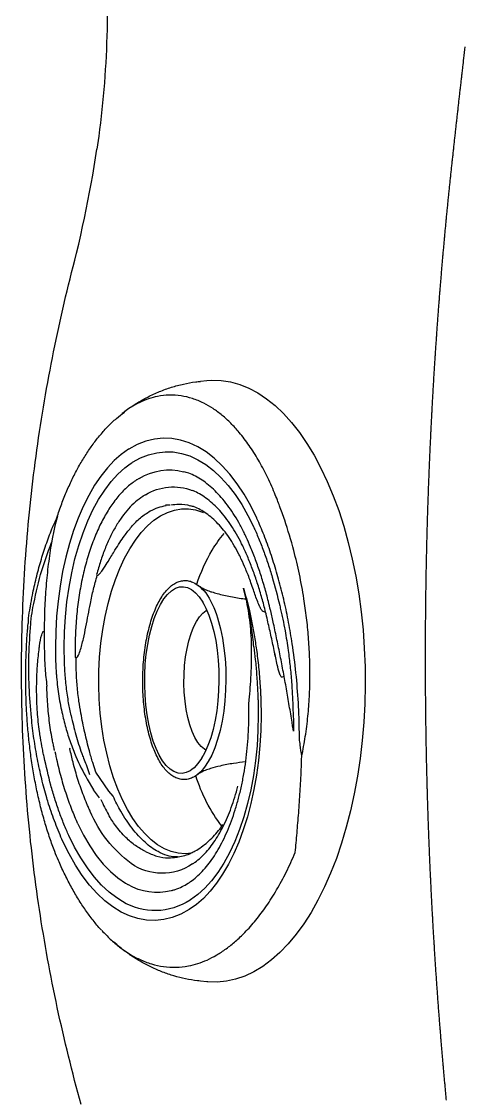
# Model space of a CAD drawing. Extents: x 527 to 614, y 487 to 635.
# Drawn here: x 582.44 to 586.16, y 539.93 to 548.72 of the extents above; entities that cross this region are included whole.
import ezdxf

# ---------------------------------------------------------------- set-up
doc = ezdxf.new("R2010")
doc.units = 0
doc.header["$MEASUREMENT"] = 0
doc.layers.add('1', color=4, linetype='Continuous')

# ---------------------------------------------------------------- blocks, each defined once
blk = doc.blocks.new('NA')
at = {"layer": '1', "color": 3}
for p, q in [((-0.5986, -0.5815), (-0.5701, -0.5857)), ((-0.1542, -0.6568), (-0.1614, -0.674)), ((0.3809, -0.7667), (0.3854, -0.7678)), ((-0.345, -0.8468), (-0.3481, -0.8467)), ((-0.3392, -0.8703), (-0.3473, -0.87)), ((-0.3392, -0.8703), (-0.3391, -0.8703)), ((0.3379, -0.8002), (0.3427, -0.8014)), ((0.3677, -0.8075), (0.3796, -0.8328)), ((-0.3813, -0.9456), (-0.3444, -0.9415)), ((0.9818, -0.9654), (0.9832, -0.966)), ((0.4875, -0.9684), (0.5671, -0.9879)), ((0.8035, -1.0061), (0.8051, -1.0068)), ((0.8926, -0.9857), (0.8941, -0.9864)), ((-2.6479, -1.2864), (-2.6426, -1.3393)), ((2.2554, -1.3393), (2.2607, -1.2864)), ((-0.9426, -1.3469), (-0.9591, -1.367)), ((-1.9781, -1.42), (-1.9809, -1.4244)), ((-1.9023, -1.5691), (-1.9048, -1.578)), ((-1.9046, -1.5774), (-1.9048, -1.578)), ((-1.6303, -1.5347), (-1.6299, -1.5313)), ((1.243, -1.589), (1.2427, -1.624)), ((1.3162, -1.8089), (1.3153, -1.8103)), ((1.329, -1.7872), (1.3161, -1.8083)), ((1.3162, -1.809), (1.317, -1.8077)), ((1.4628, -1.8385), (1.4507, -1.8585)), ((1.4509, -1.8591), (1.4501, -1.8604)), ((1.4509, -1.8592), (1.4516, -1.858)), ((1.5812, -1.9132), (1.5909, -1.8984)), ((1.5909, -1.8984), (1.5937, -1.894)), ((1.7009, -1.9237), (1.6999, -1.9253)), ((2.0045, -1.9623), (1.9936, -1.9778)), ((-1.1336, -2.0521), (-1.0912, -2.0874)), ((-1.0912, -2.0874), (-0.9371, -2.192)), ((-1.1449, -2.1629), (-1.0812, -2.2104)), ((-0.9371, -2.192), (-0.8578, -2.2178)), ((0.6768, -2.1862), (0.6682, -2.1814)), ((-0.9941, -2.2634), (-1.0812, -2.2104)), ((-0.8747, -2.2726), (-0.9543, -2.244)), ((-0.043, -2.3531), (-0.0064, -2.353)), ((0.0037, -2.3601), (-0.0068, -2.353)), ((-0.7429, -2.4048), (-0.739, -2.4064)), ((-0.048, -2.4481), (-0.0481, -2.4481)), ((-0.048, -2.4481), (-0.0399, -2.4484)), ((1.1552, -2.5052), (1.0741, -2.5276)), ((1.0743, -2.5255), (1.1318, -2.511)), ((0.2588, -2.7463), (0.2786, -2.7447)), ((0.293, -2.7433), (0.2786, -2.7447))]:
    blk.add_line(p, q, dxfattribs=at)
at = {"layer": '1', "color": 3, "flags": 128}
for points in [[(2.2607, -1.2864), (2.2635, -1.2456), (2.2614, -1.1699), (2.2501, -1.0945), (2.2295, -1.0195), (2.1996, -0.9453), (2.1608, -0.8722), (2.1129, -0.8004), (2.0564, -0.7302), (1.9912, -0.6618), (1.9178, -0.5957), (1.8364, -0.5319), (1.7473, -0.4707), (1.6509, -0.4124), (1.5474, -0.3571), (1.4373, -0.3052), (1.3211, -0.2567), (1.1991, -0.212), (1.0718, -0.171), (0.9397, -0.1341), (0.8033, -0.1012), (0.6631, -0.0727), (0.5197, -0.0485), (0.3736, -0.0288), (0.2253, -0.0136), (0.0754, -0.003), (-0.0754, 0.003), (-0.2268, 0.0043), (-0.378, 0.0009), (-0.5285, -0.0071), (-0.6777, -0.0197), (-0.8251, -0.0369), (-0.9701, -0.0586), (-1.1122, -0.0847), (-1.2508, -0.1151), (-1.3853, -0.1497), (-1.5154, -0.1885), (-1.6404, -0.2311), (-1.76, -0.2775), (-1.8736, -0.3275), (-1.9808, -0.3809), (-2.0812, -0.4376)], [(-2.0812, -0.4376), (-2.1745, -0.4972), (-2.2603, -0.5595), (-2.3382, -0.6244), (-2.408, -0.6915), (-2.4694, -0.7607), (-2.5222, -0.8316), (-2.5661, -0.9041), (-2.6011, -0.9777), (-2.6269, -1.0523), (-2.6434, -1.1275), (-2.6507, -1.2031), (-2.6487, -1.2787), (-2.6479, -1.2864)], [(-0.3481, -0.8467), (-0.4722, -0.8446), (-0.5962, -0.8471), (-0.7195, -0.8542), (-0.8415, -0.8659), (-0.9613, -0.8821), (-1.0784, -0.9027), (-1.1921, -0.9276), (-1.3018, -0.9567), (-1.4068, -0.9898), (-1.5066, -1.0267), (-1.6006, -1.0672), (-1.6884, -1.1111), (-1.7693, -1.1582), (-1.843, -1.2081), (-1.9091, -1.2607), (-1.9672, -1.3155), (-2.0169, -1.3724), (-2.058, -1.431)], [(-0.3473, -0.87), (-0.472, -0.8677), (-0.5967, -0.8704), (-0.7206, -0.8779), (-0.8429, -0.8903), (-0.9628, -0.9075), (-1.0797, -0.9293), (-1.1928, -0.9556), (-1.3015, -0.9863), (-1.4049, -1.0212), (-1.5025, -1.0601), (-1.5938, -1.1026), (-1.678, -1.1487), (-1.7548, -1.1978), (-1.8236, -1.2499), (-1.884, -1.3045), (-1.9356, -1.3613), (-1.9781, -1.42)], [(1.5937, -1.894), (1.6293, -1.8288), (1.6556, -1.7626), (1.6726, -1.6957), (1.6801, -1.6283), (1.6781, -1.5608), (1.6666, -1.4935), (1.6457, -1.4268), (1.6154, -1.3611), (1.576, -1.2965), (1.5276, -1.2335), (1.4704, -1.1723), (1.4048, -1.1133), (1.3311, -1.0568), (1.2495, -1.003), (1.1607, -0.9522), (1.0648, -0.9047)], [(1.137, -0.8797), (1.2384, -0.9298), (1.3324, -0.9834), (1.4187, -1.0401), (1.4968, -1.0997), (1.5664, -1.1619), (1.627, -1.2264), (1.6785, -1.2929), (1.7205, -1.361), (1.7528, -1.4304), (1.7753, -1.5008), (1.7878, -1.5718), (1.7903, -1.643), (1.7828, -1.7142), (1.7654, -1.7849), (1.738, -1.8549), (1.7009, -1.9237)], [(0.2351, -1.1761), (0.158, -1.1601), (0.077, -1.1476), (-0.0072, -1.1386), (-0.0934, -1.1334), (-0.1806, -1.1318), (-0.2679, -1.1341), (-0.3543, -1.14), (-0.4386, -1.1497), (-0.52, -1.1628), (-0.5974, -1.1794), (-0.67, -1.1992), (-0.7369, -1.222), (-0.7973, -1.2474), (-0.8505, -1.2753), (-0.8959, -1.3052), (-0.933, -1.3369), (-0.9426, -1.3469)], [(0.2121, -1.2302), (0.138, -1.2149), (0.06, -1.2029), (-0.021, -1.1945), (-0.1039, -1.1896), (-0.1878, -1.1884), (-0.2717, -1.1909), (-0.3545, -1.1971), (-0.4352, -1.2068), (-0.5129, -1.22), (-0.5866, -1.2364), (-0.6554, -1.256), (-0.7185, -1.2784), (-0.7751, -1.3034), (-0.8246, -1.3307), (-0.8662, -1.3599), (-0.8996, -1.3908), (-0.9154, -1.4097)], [(0.5456, -1.399), (0.5288, -1.3796), (0.4947, -1.3493), (0.4523, -1.3207), (0.4022, -1.2942), (0.345, -1.2701), (0.2814, -1.2487), (0.2121, -1.2302)], [(-0.7571, -1.2948), (-0.7495, -1.3069), (-0.7255, -1.3344), (-0.6929, -1.3603), (-0.6524, -1.3844), (-0.6045, -1.4063), (-0.55, -1.4255), (-0.4897, -1.4419), (-0.4247, -1.4551), (-0.3559, -1.4649), (-0.2844, -1.4712), (-0.2114, -1.4738), (-0.1379, -1.4729), (-0.0652, -1.4682), (0.0055, -1.46), (0.0733, -1.4483), (0.137, -1.4334), (0.1956, -1.4155), (0.2482, -1.3948), (0.2939, -1.3717), (0.3321, -1.3465), (0.3621, -1.3197), (0.3834, -1.2916), (0.3861, -1.2869)], [(0.8877, -1.9156), (0.9577, -1.8701), (1.02, -1.8218), (1.0743, -1.7711), (1.1201, -1.7184), (1.1572, -1.6641), (1.1853, -1.6083), (1.2042, -1.5517), (1.2138, -1.4944), (1.214, -1.4369), (1.2049, -1.3797), (1.1865, -1.323), (1.1844, -1.318)], [(-0.9154, -1.4097), (-0.9243, -1.4228), (-0.94, -1.4557), (-0.9465, -1.489), (-0.9438, -1.5224), (-0.9318, -1.5554), (-0.9108, -1.5876), (-0.881, -1.6186), (-0.8427, -1.6481), (-0.7964, -1.6757), (-0.7427, -1.701), (-0.6821, -1.7238), (-0.6156, -1.7438), (-0.5438, -1.7608), (-0.4676, -1.7744), (-0.388, -1.7846), (-0.306, -1.7913), (-0.2224, -1.7943), (-0.1384, -1.7936), (-0.0549, -1.7893), (0.027, -1.7814), (0.1063, -1.7699), (0.1821, -1.7551), (0.2535, -1.737), (0.3195, -1.716), (0.3795, -1.6923), (0.4326, -1.6661), (0.4782, -1.6378), (0.5158, -1.6077), (0.5448, -1.5762), (0.5651, -1.5437), (0.5762, -1.5105), (0.5781, -1.4771), (0.5708, -1.4439), (0.5542, -1.4113), (0.5456, -1.399)], [(-2.059, -1.4326), (-2.0956, -1.5004), (-2.1225, -1.5693), (-2.1397, -1.6389), (-2.1471, -1.709), (-2.1446, -1.7792), (-2.1322, -1.8492), (-2.1101, -1.9185), (-2.0783, -1.9868), (-2.0369, -2.0539), (-1.9863, -2.1194), (-1.9265, -2.1829), (-1.858, -2.2442), (-1.7811, -2.3029), (-1.6961, -2.3588), (-1.6034, -2.4115), (-1.5036, -2.4609)], [(-1.5984, -1.4118), (-1.6023, -1.4627), (-1.5979, -1.5201), (-1.5841, -1.5772), (-1.561, -1.6334), (-1.5289, -1.6886), (-1.4879, -1.7423), (-1.4382, -1.7941), (-1.3803, -1.8437), (-1.3145, -1.8908), (-1.2412, -1.9351), (-1.161, -1.9762), (-1.0743, -2.0139), (-0.9817, -2.048), (-0.8839, -2.0782), (-0.7815, -2.1043), (-0.6752, -2.1261), (-0.5657, -2.1435), (-0.4537, -2.1564), (-0.34, -2.1647), (-0.2253, -2.1684), (-0.1104, -2.1673), (0.0039, -2.1616), (0.1169, -2.1512), (0.2279, -2.1363), (0.3361, -2.1169), (0.4407, -2.0931), (0.5411, -2.0652), (0.6366, -2.0332), (0.7266, -1.9975), (0.8105, -1.9582), (0.8877, -1.9156)], [(-1.3579, -2.3402), (-1.4515, -2.2931), (-1.5377, -2.2427), (-1.6161, -2.1891), (-1.6863, -2.1328), (-1.7478, -2.074), (-1.8003, -2.013), (-1.8436, -1.9503), (-1.8548, -1.931)], [(1.6999, -1.9253), (1.658, -1.985), (1.6074, -2.0429), (1.5483, -2.0987), (1.481, -2.1523), (1.4059, -2.2031), (1.3235, -2.251), (1.2341, -2.2957), (1.1384, -2.337), (1.0367, -2.3746), (0.9298, -2.4083), (0.8181, -2.4379), (0.7023, -2.4633), (0.5831, -2.4843), (0.4611, -2.5008), (0.3369, -2.5127), (0.2113, -2.5199), (0.085, -2.5225), (-0.0413, -2.5203)], [(-0.0399, -2.4484), (0.0848, -2.4507), (0.2095, -2.448), (0.3333, -2.4405), (0.4556, -2.4281), (0.5756, -2.4109), (0.6925, -2.3891), (0.8056, -2.3628), (0.9142, -2.3321), (1.0177, -2.2972), (1.1153, -2.2583), (1.2065, -2.2158), (1.2908, -2.1697), (1.3676, -2.1205), (1.4364, -2.0685), (1.4967, -2.0139), (1.5484, -1.9571), (1.5812, -1.9132)], [(-1.992, -1.9765), (-1.9632, -2.0219), (-1.9148, -2.0849), (-1.8577, -2.1461), (-1.7921, -2.205), (-1.7183, -2.2616), (-1.6368, -2.3154), (-1.5479, -2.3662), (-1.4521, -2.4137)], [(-1.5036, -2.4609), (-1.5027, -2.4613), (-1.5025, -2.4614)]]:
    blk.add_lwpolyline(points, dxfattribs=at)
at = {"layer": '1', "color": 3}
for centre, radius, start, end in [((-0.3879, -0.8875), 0.058, 268.48266, 276.4766), ((-0.5853, -0.1314), 1.302, 232.50518, 253.05211), ((0.031, -2.1106), 0.9566, 63.13994, 77.68192), ((0.394, -0.4223), 0.9521, 300.50602, 310.42454), ((0.3241, -1.5577), 0.3311, 30.31738, 65.16983), ((0.1138, 0.0625), 1.5121, 288.69886, 300.32991), ((-1.3246, -1.6518), 0.4374, 145.73028, 215.35772), ((0.9581, -1.5602), 0.4348, 328.53136, 20.72632), ((-1.5501, -1.7092), 0.5165, 146.53917, 211.16205), ((1.0593, -1.5926), 0.4726, 328.63303, 14.21005), ((-1.4492, -1.6936), 0.47, 165.82654, 210.33432), ((-1.6861, -1.5207), 0.0575, 345.86744, 354.46927), ((-1.6854, -1.5166), 0.0574, 345.24719, 353.83633), ((1.2628, -1.6149), 0.022, 190.5877, 204.19932), ((-0.8554, -1.2902), 1.0297, 216.65842, 247.06001), ((-0.7465, -2.4169), 0.0126, 73.65774, 87.59189), ((1.0884, -2.5275), 0.0142, 171.82219, 180.15528), ((0.2248, -2.6345), 0.0238, 119.97168, 124.42238)]:
    blk.add_arc(centre, radius, start, end, dxfattribs=at)
for points, knots in [([(-1.5909, -0.5657), (-1.5386, -0.561), (-1.4339, -0.5517), (-1.2675, -0.5379), (-1.0951, -0.5258), (-0.9404, -0.5176), (-0.8433, -0.5145), (-0.8067, -0.5133)], [0, 0, 0, 0, 0.2144914, 0.4289951, 0.6481945, 0.8673923, 1, 1, 1, 1]), ([(-0.8067, -0.5133), (-0.7531, -0.5029), (-0.6456, -0.4821), (-0.4823, -0.4622), (-0.3199, -0.4497), (-0.1582, -0.4451), (0.0048, -0.4478), (0.1666, -0.4573), (0.3255, -0.4731), (0.497, -0.4971), (0.6812, -0.531), (0.8974, -0.5823), (1.0828, -0.6378), (1.216, -0.6852), (1.2693, -0.7056), (1.2851, -0.7117)], [0, 0, 0, 0, 0.07538, 0.15131, 0.22333, 0.295352, 0.369105, 0.442863, 0.514729, 0.586968, 0.682119, 0.778071, 0.907999, 0.972873, 1, 1, 1, 1]), ([(-0.8067, -0.5133), (-0.7757, -0.5173), (-0.7289, -0.5233), (-0.6817, -0.53), (-0.6658, -0.5322)], [0, 0, 0, 0, 0.6641142, 1, 1, 1, 1]), ([(-2.4701, -1.2855), (-2.4572, -1.2593), (-2.4313, -1.2069), (-2.3796, -1.1291), (-2.3183, -1.0522), (-2.2411, -0.971), (-2.1462, -0.8867), (-2.0302, -0.7999), (-1.8994, -0.7172), (-1.7536, -0.6378), (-1.6458, -0.59), (-1.5909, -0.5657)], [0, 0, 0, 0, 0.095675, 0.191349, 0.288732, 0.386114, 0.505945, 0.625775, 0.749068, 0.87236, 1, 1, 1, 1]), ([(-0.6658, -0.5322), (-0.6484, -0.5323), (-0.55, -0.5329), (-0.3694, -0.5393), (-0.126, -0.5585), (0.0931, -0.5861), (0.2868, -0.6191), (0.4559, -0.6543), (0.6195, -0.6952), (0.777, -0.7413), (0.9269, -0.7927), (1.0457, -0.8391), (1.1129, -0.869), (1.1353, -0.879)], [0, 0, 0, 0, 0.026705, 0.151394, 0.276414, 0.401114, 0.493454, 0.585793, 0.678039, 0.770288, 0.862263, 0.954108, 1, 1, 1, 1]), ([(-0.4652, -0.5837), (-0.4705, -0.5834), (-0.5071, -0.5815), (-0.5509, -0.5798), (-0.5893, -0.5796), (-0.5978, -0.58), (-0.6001, -0.5804), (-0.6004, -0.5806), (-0.6004, -0.5809), (-0.6001, -0.581), (-0.5994, -0.5812), (-0.599, -0.5813), (-0.5986, -0.5815)], [0, 0, 0, 0, 0.108692, 0.739507, 0.886435, 0.930204, 0.953135, 0.967768, 0.969534, 0.985431, 0.985934, 1, 1, 1, 1]), ([(-0.5702, -0.5861), (-0.5562, -0.5883), (-0.4973, -0.5973), (-0.3927, -0.6146), (-0.2563, -0.638), (-0.12, -0.6628), (0.0144, -0.6886), (0.1461, -0.7153), (0.2685, -0.7412), (0.3457, -0.7588), (0.3809, -0.7667)], [0, 0, 0, 0, 0.043161, 0.181129, 0.321653, 0.463935, 0.604255, 0.743141, 0.883109, 1, 1, 1, 1]), ([(0.4244, -0.6929), (0.4176, -0.6913), (0.3959, -0.686), (0.3663, -0.6792), (0.3126, -0.6674), (0.2658, -0.658), (0.1736, -0.6411), (0.0693, -0.6247), (-0.0718, -0.6076), (-0.2027, -0.5959), (-0.3343, -0.5879), (-0.4215, -0.5851), (-0.4652, -0.5837)], [0, 0, 0, 0, 0.024457, 0.078874, 0.10608, 0.214952, 0.242638, 0.424403, 0.56814, 0.711859, 0.855916, 1, 1, 1, 1]), ([(-0.1614, -0.674), (-0.1616, -0.6745), (-0.1619, -0.6752), (-0.1618, -0.6765), (-0.1609, -0.6786), (-0.1561, -0.6832), (-0.1502, -0.6858), (-0.1459, -0.6878)], [0, 0, 0, 0, 0.084324, 0.103055, 0.209091, 0.414326, 1, 1, 1, 1]), ([(-0.1459, -0.6878), (-0.1456, -0.688), (-0.1254, -0.6991), (-0.0597, -0.7124), (0.0019, -0.7259), (0.04, -0.7342)], [0, 0, 0, 0, 0.0050144, 0.3854851, 1, 1, 1, 1]), ([(1.0648, -0.9046), (1.051, -0.8984), (1.0211, -0.885), (0.9574, -0.8582), (0.8724, -0.8249), (0.766, -0.7877), (0.6193, -0.7413), (0.5023, -0.7123), (0.4244, -0.6929)], [0, 0, 0, 0, 0.073128, 0.157359, 0.32587, 0.494386, 0.662903, 1, 1, 1, 1]), ([(0.0116, -0.7289), (0.0322, -0.7331), (0.0954, -0.746), (0.199, -0.7685), (0.2867, -0.7882), (0.3325, -0.7989), (0.338, -0.8002)], [0, 0, 0, 0, 0.184335, 0.565629, 0.94738, 1, 1, 1, 1]), ([(0.3852, -0.7682), (0.4091, -0.7737), (0.4739, -0.7885), (0.5752, -0.8163), (0.6889, -0.851), (0.7976, -0.889), (0.8956, -0.927), (0.9549, -0.9536), (0.9815, -0.9656)], [0, 0, 0, 0, 0.109345, 0.295394, 0.479913, 0.664307, 0.849472, 1, 1, 1, 1]), ([(1.2851, -0.7117), (1.3046, -0.7194), (1.3736, -0.7465), (1.4853, -0.7971), (1.6156, -0.8664), (1.7341, -0.9416), (1.8332, -1.0172), (1.9138, -1.0911), (1.9791, -1.1625), (2.0342, -1.2365), (2.0812, -1.3172), (2.1172, -1.4043), (2.1395, -1.4982), (2.1454, -1.5937), (2.1351, -1.6822), (2.1141, -1.7626), (2.0933, -1.8103), (2.0829, -1.8342)], [0, 0, 0, 0, 0.029368, 0.103769, 0.178171, 0.254734, 0.331297, 0.393312, 0.455326, 0.518573, 0.58182, 0.65628, 0.730739, 0.807362, 0.883985, 0.941871, 1, 1, 1, 1]), ([(0.5671, -0.9879), (0.5107, -0.9726), (0.4214, -0.9484), (0.2849, -0.9192), (0.1693, -0.898), (0.0415, -0.8788), (-0.0981, -0.8625), (-0.2114, -0.8535), (-0.2877, -0.8493), (-0.3195, -0.8478), (-0.3386, -0.847), (-0.345, -0.8468), (-0.345, -0.8468)], [0, 0, 0, 0, 0.218931, 0.346784, 0.475182, 0.603585, 0.754612, 0.905676, 0.943401, 0.981124, 0.999998, 1, 1, 1, 1]), ([(0.0861, -0.9034), (0.0519, -0.8995), (-0.003, -0.8932), (-0.1015, -0.8841), (-0.1873, -0.8778), (-0.2739, -0.873), (-0.3174, -0.8712), (-0.3391, -0.8703)], [0, 0, 0, 0, 0.247463, 0.397924, 0.698981, 0.849433, 1, 1, 1, 1]), ([(0.3427, -0.8016), (0.347, -0.8025), (0.3908, -0.8122), (0.4712, -0.8338), (0.5824, -0.8663), (0.6889, -0.9023), (0.7905, -0.941), (0.857, -0.9694), (0.8903, -0.9848), (0.8926, -0.9858)], [0, 0, 0, 0, 0.021066, 0.214811, 0.40882, 0.600405, 0.794288, 0.98621, 1, 1, 1, 1]), ([(0.3796, -0.8328), (0.3817, -0.8349), (0.3897, -0.8435), (0.4043, -0.8509), (0.4163, -0.8558), (0.4196, -0.8571)], [0, 0, 0, 0, 0.1959692, 0.780793, 1, 1, 1, 1]), ([(0.4196, -0.8571), (0.4357, -0.864), (0.4841, -0.8846), (0.5331, -0.9006), (0.5657, -0.9113)], [0, 0, 0, 0, 0.332752, 1, 1, 1, 1]), ([(1.1353, -0.8789), (1.1353, -0.879), (1.1356, -0.8791), (1.1358, -0.8792), (1.136, -0.8792)], [0, 0, 0, 0, 0.136414, 1, 1, 1, 1]), ([(1.136, -0.8792), (1.136, -0.8793), (1.1364, -0.8794), (1.1367, -0.8796), (1.137, -0.8797)], [0, 0, 0, 0, 0.109075, 1, 1, 1, 1]), ([(-1.8429, -1.4392), (-1.8386, -1.4326), (-1.8239, -1.4098), (-1.7932, -1.3714), (-1.748, -1.3246), (-1.6953, -1.2794), (-1.6358, -1.236), (-1.5694, -1.1946), (-1.4967, -1.1556), (-1.418, -1.1193), (-1.3337, -1.0858), (-1.2444, -1.0554), (-1.1504, -1.0283), (-1.0524, -1.0047), (-0.9509, -0.9848), (-0.8466, -0.9688), (-0.74, -0.9566), (-0.6318, -0.9484), (-0.5246, -0.9444), (-0.4436, -0.9442), (-0.3993, -0.9452), (-0.3895, -0.9455)], [0, 0, 0, 0, 0.023507, 0.080765, 0.137617, 0.194163, 0.250572, 0.306951, 0.363346, 0.419795, 0.476317, 0.532915, 0.589587, 0.646325, 0.703121, 0.759964, 0.816846, 0.873757, 0.930686, 0.98464, 1, 1, 1, 1]), ([(-0.3445, -0.9413), (-0.3117, -0.9382), (-0.2429, -0.9317), (-0.1376, -0.9255), (-0.0295, -0.9218), (0.0416, -0.922), (0.0769, -0.9221)], [0, 0, 0, 0, 0.232391, 0.488548, 0.745614, 1, 1, 1, 1]), ([(0.0767, -0.9227), (0.1016, -0.923), (0.1621, -0.9238), (0.2564, -0.9313), (0.3589, -0.9442), (0.4323, -0.9565), (0.4706, -0.9653), (0.477, -0.9668)], [0, 0, 0, 0, 0.178787, 0.435118, 0.692172, 0.948957, 1, 1, 1, 1]), ([(0.0861, -0.9034), (0.1391, -0.9093), (0.2455, -0.9213), (0.3597, -0.9412), (0.4397, -0.9575), (0.4699, -0.9644), (0.4875, -0.9684)], [0, 0, 0, 0, 0.377217, 0.758537, 0.859037, 1, 1, 1, 1]), ([(0.536, -1.2471), (0.5314, -1.2329), (0.5154, -1.183), (0.4964, -1.0934), (0.4818, -1.0139), (0.4784, -0.9712), (0.4781, -0.967)], [0, 0, 0, 0, 0.15951, 0.557574, 0.956273, 1, 1, 1, 1]), ([(0.5655, -0.9121), (0.5852, -0.9188), (0.6392, -0.937), (0.7189, -0.9683), (0.7763, -0.9942), (0.8032, -1.0063)], [0, 0, 0, 0, 0.2333708, 0.6402338, 1, 1, 1, 1]), ([(0.9828, -0.966), (0.9951, -0.9718), (1.0364, -0.9912), (1.1022, -1.0262), (1.1777, -1.0717), (1.2464, -1.1194), (1.3081, -1.169), (1.3627, -1.2202), (1.4098, -1.2727), (1.4494, -1.3262), (1.4812, -1.3806), (1.504, -1.4304), (1.5126, -1.462), (1.5163, -1.4753)], [0, 0, 0, 0, 0.0417784, 0.1400876, 0.2382999, 0.3364196, 0.4344873, 0.5325566, 0.6307236, 0.7291516, 0.8280757, 0.9277992, 1, 1, 1, 1]), ([(-1.6861, -1.4055), (-1.681, -1.3977), (-1.6657, -1.3747), (-1.6346, -1.337), (-1.5902, -1.2931), (-1.5386, -1.2507), (-1.4801, -1.2102), (-1.4149, -1.1718), (-1.3435, -1.1358), (-1.2663, -1.1026), (-1.1837, -1.0723), (-1.1113, -1.0498), (-1.0661, -1.0377), (-1.0513, -1.0338)], [0, 0, 0, 0, 0.051974, 0.152988, 0.253246, 0.352966, 0.452479, 0.551964, 0.651517, 0.751201, 0.85104, 0.951033, 1, 1, 1, 1]), ([(-0.853, -0.9704), (-0.8566, -1.0039), (-0.8642, -1.0742), (-0.8828, -1.1703), (-0.8999, -1.2313), (-0.9073, -1.2573)], [0, 0, 0, 0, 0.34189, 0.718869, 1, 1, 1, 1]), ([(0.7985, -1.0038), (0.8123, -1.0104), (0.8522, -1.0296), (0.9138, -1.0635), (0.9808, -1.1058), (1.0408, -1.1501), (1.0938, -1.1961), (1.1393, -1.2433), (1.1775, -1.2917), (1.2079, -1.3408), (1.2284, -1.3832), (1.2358, -1.4093), (1.2385, -1.4188)], [0, 0, 0, 0, 0.057794, 0.16743, 0.276926, 0.386302, 0.495632, 0.605007, 0.71463, 0.824819, 0.93602, 1, 1, 1, 1]), ([(0.8938, -0.9864), (0.9056, -0.992), (0.945, -1.0108), (1.0076, -1.0446), (1.079, -1.0885), (1.1436, -1.1346), (1.2011, -1.1824), (1.2513, -1.2317), (1.2941, -1.2822), (1.3294, -1.3336), (1.3511, -1.3751), (1.362, -1.3994), (1.3648, -1.4063)], [0, 0, 0, 0, 0.044142, 0.1471276, 0.2499984, 0.3527635, 0.4554778, 0.5582081, 0.6610915, 0.7643507, 0.8683033, 0.909765, 0.909765, 0.909765, 0.909765]), ([(-1.4641, -1.2366), (-1.4477, -1.2212), (-1.4176, -1.193), (-1.3814, -1.168), (-1.3649, -1.1566)], [0, 0, 0, 0, 0.543533, 1, 1, 1, 1]), ([(-2.3861, -1.9669), (-2.3976, -1.9509), (-2.4282, -1.9085), (-2.4681, -1.8327), (-2.5045, -1.7401), (-2.5267, -1.6404), (-2.5327, -1.5392), (-2.5224, -1.4456), (-2.5013, -1.3609), (-2.4805, -1.3107), (-2.4701, -1.2855)], [0, 0, 0, 0, 0.073548, 0.19526, 0.338549, 0.481837, 0.629289, 0.776742, 0.888137, 1, 1, 1, 1]), ([(-1.587, -1.3977), (-1.5846, -1.3925), (-1.5743, -1.3705), (-1.5481, -1.3316), (-1.5102, -1.2828), (-1.4789, -1.2515), (-1.464, -1.2365)], [0, 0, 0, 0, 0.09711, 0.408763, 0.717679, 1, 1, 1, 1]), ([(-0.9074, -1.2571), (-0.9094, -1.2648), (-0.9156, -1.2883), (-0.9304, -1.3205), (-0.9463, -1.3492), (-0.9549, -1.3608), (-0.9581, -1.365)], [0, 0, 0, 0, 0.163693, 0.502973, 0.819141, 1, 1, 1, 1]), ([(0.4344, -1.3107), (0.4383, -1.3128), (0.448, -1.3182), (0.4545, -1.3229), (0.4545, -1.3229), (0.4544, -1.3229)], [0, 0, 0, 0, 0.292551, 0.727444, 1, 1, 1, 1]), ([(0.5887, -1.3551), (0.5855, -1.3509), (0.5767, -1.3395), (0.5604, -1.3114), (0.5449, -1.2793), (0.5382, -1.2555), (0.5358, -1.2472)], [0, 0, 0, 0, 0.182096, 0.493337, 0.82393, 1, 1, 1, 1]), ([(-2.6418, -1.3393), (-2.6412, -1.3478), (-2.6382, -1.3886), (-2.6247, -1.4611), (-2.6013, -1.5558), (-2.5696, -1.6484), (-2.5305, -1.7389), (-2.484, -1.8271), (-2.4298, -1.9126), (-2.3755, -1.9874), (-2.3367, -2.0316), (-2.3206, -2.0499)], [0, 0, 0, 0, 0.031754, 0.153806, 0.276015, 0.398877, 0.522905, 0.648627, 0.776586, 0.907316, 1, 1, 1, 1]), ([(-1.6284, -1.5241), (-1.6282, -1.5229), (-1.6263, -1.5039), (-1.6169, -1.4674), (-1.603, -1.4264), (-1.5901, -1.4034), (-1.587, -1.3978)], [0, 0, 0, 0, 0.029107, 0.449937, 0.867327, 1, 1, 1, 1]), ([(-0.94, -1.3452), (-0.9445, -1.3498), (-0.9599, -1.3655), (-0.9776, -1.3943), (-0.9926, -1.4309), (-0.9981, -1.468), (-0.995, -1.5043), (-0.9836, -1.5394), (-0.9645, -1.5732), (-0.9376, -1.6057), (-0.9027, -1.6369), (-0.8602, -1.6664), (-0.8106, -1.6937), (-0.7545, -1.7185), (-0.6928, -1.7407), (-0.626, -1.76), (-0.5549, -1.7764), (-0.4802, -1.7897), (-0.4024, -1.7998), (-0.3226, -1.8066), (-0.2413, -1.8102), (-0.1596, -1.8103), (-0.078, -1.8072), (0.0024, -1.8007), (0.081, -1.791), (0.1569, -1.7781), (0.2295, -1.7622), (0.2979, -1.7433), (0.3615, -1.7216), (0.4197, -1.6973), (0.472, -1.6704), (0.5179, -1.641), (0.5567, -1.6094), (0.5879, -1.5755), (0.6108, -1.5399), (0.6248, -1.503), (0.6296, -1.466), (0.6262, -1.4297), (0.6172, -1.4068), (0.6128, -1.3953)], [0, 0, 0, 0, 0.011642, 0.039702, 0.06703, 0.093364, 0.118974, 0.144446, 0.170328, 0.197054, 0.224606, 0.252655, 0.280869, 0.309028, 0.337092, 0.365064, 0.392958, 0.420792, 0.448581, 0.476339, 0.504077, 0.531805, 0.559532, 0.587264, 0.615011, 0.642781, 0.670588, 0.698444, 0.726367, 0.754375, 0.78249, 0.810727, 0.839077, 0.867423, 0.895443, 0.922699, 0.948961, 0.974541, 1, 1, 1, 1]), ([(-0.8251, -1.3319), (-0.8253, -1.3321), (-0.8261, -1.3327), (-0.8207, -1.3287), (-0.8139, -1.324), (-0.8066, -1.3201), (-0.8056, -1.3196)], [0, 0, 0, 0, 0.12571, 0.527683, 0.936508, 1, 1, 1, 1]), ([(1.9931, -1.9774), (1.9989, -1.9704), (2.0282, -1.9345), (2.0734, -1.8654), (2.1277, -1.7711), (2.1721, -1.6746), (2.2078, -1.5768), (2.234, -1.4781), (2.2495, -1.3988), (2.2533, -1.3524), (2.2543, -1.3394)], [0, 0, 0, 0, 0.039106, 0.19987, 0.355977, 0.507891, 0.656188, 0.801472, 0.944337, 1, 1, 1, 1]), ([(-1.9015, -1.5699), (-1.8994, -1.5617), (-1.8925, -1.5346), (-1.8735, -1.4913), (-1.8531, -1.4564), (-1.8437, -1.4402)], [0, 0, 0, 0, 0.1891368, 0.6248897, 1, 1, 1, 1]), ([(1.2365, -1.4194), (1.2461, -1.4505), (1.2517, -1.5033), (1.246, -1.5585), (1.2437, -1.5805)], [0.252267, 0.252267, 0.252267, 0.252267, 0.7008892, 1, 1, 1, 1]), ([(-1.5839, -1.7875), (-1.5984, -1.7568), (-1.6275, -1.6948), (-1.6396, -1.6081), (-1.633, -1.5563), (-1.6303, -1.5347)], [0, 0, 0, 0, 0.3641288, 0.73454, 1, 1, 1, 1]), ([(-1.6288, -1.5262), (-1.6288, -1.5285), (-1.6289, -1.5331), (-1.6281, -1.5609), (-1.6193, -1.6116), (-1.5914, -1.6781), (-1.5534, -1.7384), (-1.5102, -1.7918), (-1.4573, -1.845), (-1.377, -1.912), (-1.2719, -1.9828), (-1.1753, -2.0312), (-1.1336, -2.0521)], [0, 0, 0, 0, 0.0269747, 0.0545812, 0.183364, 0.3141784, 0.4070367, 0.4998952, 0.5954517, 0.691008, 0.8665419, 1, 1, 1, 1]), ([(1.1964, -1.7493), (1.207, -1.7279), (1.2284, -1.6849), (1.2368, -1.641), (1.2411, -1.619)], [0, 0, 0, 0, 0.497728, 1, 1, 1, 1]), ([(1.0667, -1.9025), (1.0931, -1.8785), (1.1462, -1.83), (1.1796, -1.7764), (1.1964, -1.7493)], [0, 0, 0, 0, 0.49625, 1, 1, 1, 1]), ([(-1.5839, -1.7875), (-1.5689, -1.8151), (-1.5389, -1.8708), (-1.4678, -1.9531), (-1.3831, -2.0274), (-1.3128, -2.0717), (-1.2827, -2.0906)], [0, 0, 0, 0, 0.242533, 0.488146, 0.780948, 1, 1, 1, 1]), ([(1.3153, -1.8103), (1.3011, -1.8302), (1.2728, -1.8699), (1.2158, -1.9265), (1.1489, -1.9802), (1.0717, -2.0304), (0.9852, -2.0766), (0.8899, -2.1183), (0.7875, -2.1555), (0.7137, -2.176), (0.6768, -2.1862)], [0, 0, 0, 0, 0.125, 0.2500001, 0.375, 0.5, 0.625, 0.75, 0.875, 1, 1, 1, 1]), ([(2.0829, -1.8342), (2.0702, -1.8593), (2.0482, -1.9027), (2.0175, -1.9445), (2.0045, -1.9623)], [0, 0, 0, 0, 0.575565, 1, 1, 1, 1]), ([(1.4501, -1.8604), (1.4325, -1.8852), (1.3974, -1.9347), (1.3246, -2.0049), (1.238, -2.0708), (1.1372, -2.1316), (1.0237, -2.1864), (0.899, -2.2348), (0.7644, -2.276), (0.6216, -2.3097), (0.4723, -2.3353), (0.3183, -2.3525), (0.1613, -2.3618), (0.0562, -2.3607), (0.0037, -2.3601)], [0, 0, 0, 0, 0.083333, 0.166667, 0.25, 0.333333, 0.416667, 0.5, 0.583333, 0.666667, 0.75, 0.833333, 0.916667, 1, 1, 1, 1]), ([(0.6686, -2.1808), (0.6686, -2.1807), (0.6711, -2.1761), (0.6801, -2.1652), (0.7011, -2.1471), (0.7385, -2.1209), (0.8001, -2.0827), (0.8922, -2.0273), (0.9874, -1.966), (1.0433, -1.9213), (1.0667, -1.9025)], [0, 0, 0, 0, 0.00027, 0.025282, 0.067353, 0.14109, 0.266757, 0.470507, 0.778093, 1, 1, 1, 1]), ([(-2.2301, -2.1427), (-2.2537, -2.1201), (-2.3028, -2.0731), (-2.3541, -2.0141), (-2.3789, -1.9774), (-2.3861, -1.9669)], [0, 0, 0, 0, 0.39752, 0.826765, 1, 1, 1, 1]), ([(1.1323, -2.513), (1.1401, -2.5106), (1.1871, -2.4963), (1.2685, -2.4665), (1.3754, -2.4235), (1.4759, -2.3767), (1.5707, -2.3267), (1.6597, -2.2732), (1.7429, -2.2161), (1.8198, -2.1557), (1.8898, -2.092), (1.9518, -2.0271), (1.9865, -1.982), (2.0032, -1.9602)], [0, 0, 0, 0, 0.0196, 0.118114, 0.21634, 0.313697, 0.411167, 0.509298, 0.60806, 0.707367, 0.807068, 0.906923, 1, 1, 1, 1]), ([(-1.1605, -2.151), (-1.1605, -2.151), (-1.2033, -2.132), (-1.243, -2.1113), (-1.2827, -2.0906)], [0, 0, 0, 0, 0.000546, 1, 1, 1, 1]), ([(-2.2251, -2.1474), (-2.2238, -2.1486), (-2.1998, -2.172), (-2.1464, -2.2152), (-2.0643, -2.2768), (-1.9745, -2.3354), (-1.8785, -2.3913), (-1.7758, -2.4437), (-1.7018, -2.4788), (-1.6607, -2.4954), (-1.6573, -2.4967)], [0, 0, 0, 0, 0.008728, 0.169311, 0.331298, 0.494262, 0.65782, 0.821634, 0.985323, 1, 1, 1, 1]), ([(0.4406, -2.2371), (0.48, -2.2292), (0.5592, -2.2134), (0.632, -2.192), (0.6686, -2.1813)], [0, 0, 0, 0, 0.497852, 1, 1, 1, 1]), ([(-1.2567, -2.2384), (-1.2567, -2.2384), (-1.256, -2.2387), (-1.2554, -2.239), (-1.2547, -2.2394)], [0, 0, 0, 0, 0.027969, 1, 1, 1, 1]), ([(-1.2547, -2.2394), (-1.2447, -2.2439), (-1.2246, -2.253), (-1.1833, -2.2707), (-1.1303, -2.292), (-1.0646, -2.3161), (-0.9743, -2.3461), (-0.8687, -2.3765), (-0.7827, -2.396), (-0.746, -2.4043)], [0, 0, 0, 0, 0.0661207, 0.1328483, 0.2663211, 0.3997978, 0.5332706, 0.8003891, 1, 1, 1, 1]), ([(-0.0445, -2.5202), (-0.051, -2.5199), (-0.0705, -2.5191), (-0.1031, -2.5174), (-0.181, -2.5118), (-0.2969, -2.4985), (-0.4406, -2.4722), (-0.5729, -2.4394), (-0.6935, -2.4012), (-0.8376, -2.3463), (-0.9335, -2.2955), (-0.9941, -2.2634)], [0, 0, 0, 0, 0.018777, 0.056357, 0.093903, 0.244333, 0.394797, 0.523143, 0.651488, 0.779594, 1, 1, 1, 1]), ([(-0.4734, -2.3945), (-0.5263, -2.3824), (-0.6327, -2.3581), (-0.7469, -2.3213), (-0.8269, -2.2919), (-0.8571, -2.2797), (-0.8747, -2.2726)], [0, 0, 0, 0, 0.3772173, 0.7585371, 0.8590371, 1, 1, 1, 1]), ([(-0.8578, -2.2178), (-0.8266, -2.2271), (-0.7471, -2.2506), (-0.6126, -2.2838), (-0.5073, -2.3043), (-0.4543, -2.3146)], [0, 0, 0, 0, 0.2439379, 0.6195788, 1, 1, 1, 1]), ([(-0.0064, -2.3524), (-0.0063, -2.3524), (-0.003, -2.3479), (0.016, -2.3341), (0.0702, -2.3148), (0.1527, -2.2932), (0.2842, -2.267), (0.3781, -2.249), (0.4406, -2.2371)], [0, 0, 0, 0, 0.000347, 0.036388, 0.144273, 0.358247, 0.57279, 1, 1, 1, 1]), ([(-0.767, -2.5267), (-0.7949, -2.5209), (-0.8736, -2.5044), (-0.9991, -2.4721), (-1.1165, -2.4356), (-1.1951, -2.4074), (-1.2686, -2.3794), (-1.3175, -2.358), (-1.3561, -2.341)], [0, 0, 0, 0, 0.129943, 0.367079, 0.605678, 0.722738, 0.781259, 1, 1, 1, 1]), ([(-0.4543, -2.3146), (-0.4222, -2.3201), (-0.3694, -2.3293), (-0.2741, -2.3412), (-0.19, -2.3485), (-0.1059, -2.3524), (-0.0639, -2.3529), (-0.043, -2.3531)], [0, 0, 0, 0, 0.237006, 0.389566, 0.694903, 0.847453, 1, 1, 1, 1]), ([(-1.5025, -2.4614), (-1.4536, -2.4823), (-1.3559, -2.524), (-1.2347, -2.566), (-1.1131, -2.6027), (-0.9922, -2.635), (-0.8303, -2.6701), (-0.6631, -2.6982), (-0.4665, -2.7223), (-0.239, -2.738), (0.018, -2.7414), (0.1893, -2.7296), (0.2748, -2.7238)], [0, 0, 0, 0, 0.100111, 0.200167, 0.230413, 0.322791, 0.415168, 0.507528, 0.599888, 0.733131, 0.86678, 1, 1, 1, 1]), ([(-1.4521, -2.4137), (-1.4382, -2.42), (-1.4083, -2.4333), (-1.3446, -2.4599), (-1.2596, -2.4924), (-1.1532, -2.528), (-1.0065, -2.5716), (-0.8896, -2.5971), (-0.8116, -2.6142)], [0, 0, 0, 0, 0.073128, 0.157359, 0.32587, 0.494386, 0.662903, 1, 1, 1, 1]), ([(-0.4734, -2.3945), (-0.4392, -2.4014), (-0.3842, -2.4126), (-0.2858, -2.4279), (-0.1999, -2.438), (-0.1134, -2.4449), (-0.0698, -2.4471), (-0.0481, -2.4481)], [0, 0, 0, 0, 0.247463, 0.397924, 0.698981, 0.849434, 1, 1, 1, 1]), ([(-1.6572, -2.4981), (-1.6331, -2.5081), (-1.5744, -2.5324), (-1.4744, -2.5683), (-1.3577, -2.6056), (-1.2346, -2.6396), (-1.1068, -2.6697), (-0.9758, -2.6957), (-0.843, -2.7174), (-0.7091, -2.7348), (-0.5743, -2.7482), (-0.4392, -2.7576), (-0.3041, -2.7632), (-0.1697, -2.7651), (-0.0363, -2.7635), (0.0953, -2.7582), (0.1937, -2.7524), (0.2475, -2.7473), (0.2588, -2.7463)], [0, 0, 0, 0, 0.0455252, 0.1108648, 0.1781391, 0.2469525, 0.3163858, 0.3854021, 0.4539026, 0.5218171, 0.5889858, 0.6558129, 0.7221689, 0.7880485, 0.8534673, 0.9184633, 0.982861, 1, 1, 1, 1]), ([(-0.7584, -2.5292), (-0.7582, -2.5292), (-0.7459, -2.5321), (-0.7274, -2.5361), (-0.6966, -2.5425), (-0.6533, -2.551), (-0.5907, -2.5617), (-0.5148, -2.5724), (-0.4125, -2.5837), (-0.3185, -2.5901), (-0.2499, -2.5917), (-0.2336, -2.5921)], [0, 0, 0, 0, 0.000715, 0.073393, 0.1097219, 0.1824198, 0.3277255, 0.4730653, 0.6184802, 0.909309, 1, 1, 1, 1]), ([(0.4172, -2.7265), (0.4479, -2.7212), (0.5256, -2.7076), (0.6484, -2.6796), (0.7854, -2.643), (0.9196, -2.6002), (1.0396, -2.5561), (1.1128, -2.5234), (1.1438, -2.5095)], [0, 0, 0, 0, 0.120095, 0.304937, 0.490444, 0.676212, 0.862899, 1, 1, 1, 1]), ([(1.0741, -2.5276), (1.0565, -2.5307), (1.0209, -2.5371), (0.9764, -2.5466), (0.9492, -2.5523), (0.9394, -2.5544)], [0, 0, 0, 0, 0.386229, 0.778881, 1, 1, 1, 1]), ([(-0.8116, -2.6142), (-0.8048, -2.6157), (-0.7831, -2.6207), (-0.7535, -2.6269), (-0.6999, -2.6373), (-0.653, -2.6452), (-0.5608, -2.6584), (-0.4565, -2.6693), (-0.3155, -2.676), (-0.1845, -2.6754), (-0.053, -2.6688), (0.0343, -2.659), (0.0779, -2.6541)], [0, 0, 0, 0, 0.024457, 0.078874, 0.106079, 0.214952, 0.242638, 0.424403, 0.56814, 0.711859, 0.855916, 1, 1, 1, 1]), ([(-0.0172, -2.6106), (-0.0187, -2.6105), (-0.0231, -2.6103), (-0.0305, -2.61), (-0.0424, -2.6094), (-0.063, -2.6083), (-0.1043, -2.6055), (-0.1632, -2.6005), (-0.2101, -2.5949), (-0.2336, -2.5921)], [0, 0, 0, 0, 0.0207362, 0.0615146, 0.1022965, 0.1838688, 0.3470282, 0.673495, 1, 1, 1, 1]), ([(0.2113, -2.6149), (0.1825, -2.6147), (0.1064, -2.6142), (0.0302, -2.612), (-0.0172, -2.6106)], [0, 0, 0, 0, 0.378941, 1, 1, 1, 1]), ([(0.0779, -2.6541), (0.0833, -2.6534), (0.1198, -2.6489), (0.1637, -2.6419), (0.2021, -2.6287), (0.2106, -2.6231), (0.2129, -2.6203), (0.2132, -2.6187), (0.2131, -2.6175), (0.2129, -2.6168), (0.2122, -2.6157), (0.2118, -2.6153), (0.2113, -2.6149)], [0, 0, 0, 0, 0.108692, 0.739507, 0.886436, 0.930204, 0.953135, 0.967768, 0.969534, 0.985431, 0.985934, 1, 1, 1, 1]), ([(0.9394, -2.5544), (0.8807, -2.5635), (0.7629, -2.5818), (0.5817, -2.5999), (0.3979, -2.6116), (0.2747, -2.6131), (0.2129, -2.6139)], [0, 0, 0, 0, 0.247158, 0.496041, 0.747293, 1, 1, 1, 1]), ([(0.4072, -2.7055), (0.4983, -2.6866), (0.6818, -2.6485), (0.8531, -2.5859), (0.9394, -2.5544)], [0, 0, 0, 0, 0.4962112, 1, 1, 1, 1]), ([(0.2748, -2.7238), (0.2897, -2.7223), (0.3343, -2.718), (0.3781, -2.7105), (0.4072, -2.7055)], [0, 0, 0, 0, 0.3359446, 1, 1, 1, 1]), ([(0.2962, -2.7432), (0.2972, -2.7431), (0.3273, -2.7408), (0.3679, -2.7359), (0.4067, -2.7284), (0.4173, -2.7264)], [0, 0, 0, 0, 0.024972, 0.735541, 1, 1, 1, 1])]:
    blk.add_open_spline(points, degree=3, knots=knots, dxfattribs=at)
blk = doc.blocks.new('VANGUARD')
at = {"layer": '1', "color": 2}
for points in [[(56.2361, 43.7413), (56.2353, 43.6868), (56.2343, 43.6324), (56.2328, 43.5779), (56.231, 43.5235), (56.2288, 43.4691), (56.2263, 43.4146), (56.2233, 43.3602), (56.22, 43.3058), (56.2163, 43.2515), (56.2123, 43.1971), (56.2078, 43.1427), (56.203, 43.0884), (56.1979, 43.0341), (56.1923, 42.9798), (56.1864, 42.9256), (56.1801, 42.8714), (56.1734, 42.8172), (56.1664, 42.763), (56.1512, 42.6548)], [(56.0231, 34.8554), (56.0096, 34.9045), (55.9962, 34.9536), (55.983, 35.0028), (55.9701, 35.052), (55.9572, 35.1012), (55.9446, 35.1505), (55.9322, 35.1999), (55.9199, 35.2493), (55.9079, 35.2987), (55.896, 35.3482), (55.8843, 35.3978), (55.8728, 35.4474), (55.8615, 35.497), (55.8503, 35.5466), (55.8394, 35.5964), (55.8287, 35.6461), (55.8181, 35.6959), (55.8077, 35.7457), (55.7975, 35.7956), (55.7876, 35.8455), (55.7778, 35.8954), (55.7682, 35.9454), (55.7587, 35.9954), (55.7495, 36.0454), (55.7405, 36.0955), (55.7317, 36.1456), (55.723, 36.1958), (55.7146, 36.2459), (55.7063, 36.2961), (55.6982, 36.3464), (55.6904, 36.3966), (55.6827, 36.4469), (55.6752, 36.4972), (55.6679, 36.5476), (55.6609, 36.5979), (55.654, 36.6483), (55.6473, 36.6987), (55.6408, 36.7491), (55.6345, 36.7996), (55.6284, 36.8501), (55.6224, 36.9006), (55.6167, 36.9511), (55.6112, 37.0016), (55.6059, 37.0522), (55.6008, 37.1028), (55.5959, 37.1534), (55.5911, 37.204), (55.5866, 37.2547), (55.5823, 37.3053), (55.5781, 37.356), (55.5742, 37.4067), (55.5705, 37.4574), (55.5669, 37.5081), (55.5636, 37.5589), (55.5604, 37.6096), (55.5575, 37.6604), (55.5547, 37.7112), (55.5522, 37.762), (55.5498, 37.8128), (55.5477, 37.8636), (55.5457, 37.9144), (55.544, 37.9653), (55.5424, 38.0161), (55.541, 38.067), (55.5399, 38.1178), (55.5389, 38.1687), (55.5381, 38.2196), (55.5376, 38.2704), (55.5372, 38.3213), (55.537, 38.3722), (55.537, 38.4231), (55.5373, 38.4739), (55.5377, 38.5248), (55.5383, 38.5757), (55.5391, 38.6266), (55.5401, 38.6774), (55.5413, 38.7283), (55.5427, 38.7791), (55.5443, 38.83), (55.5461, 38.8808), (55.5481, 38.9316), (55.5503, 38.9825), (55.5527, 39.0333), (55.5553, 39.0841), (55.5581, 39.1349), (55.5611, 39.1856), (55.5643, 39.2364), (55.5677, 39.2871), (55.5713, 39.3379), (55.575, 39.3886), (55.579, 39.4393), (55.5832, 39.49), (55.5875, 39.5407), (55.5921, 39.5913), (55.5968, 39.642), (55.6018, 39.6926), (55.6069, 39.7432), (55.6123, 39.7938), (55.6178, 39.8444), (55.6236, 39.895), (55.6295, 39.9455), (55.6356, 39.996), (55.6419, 40.0465), (55.6484, 40.097), (55.6551, 40.1474), (55.662, 40.1978), (55.6691, 40.2482), (55.6764, 40.2986), (55.6839, 40.349), (55.6916, 40.3993), (55.6994, 40.4496), (55.7075, 40.4999), (55.7157, 40.5501), (55.7242, 40.6003), (55.7328, 40.6505), (55.7416, 40.7006), (55.7506, 40.7508), (55.7598, 40.8009), (55.7692, 40.8509), (55.7788, 40.9009), (55.7885, 40.9509), (55.7985, 41.0008), (55.8086, 41.0508), (55.8189, 41.1006), (55.8294, 41.1505), (55.8401, 41.2003), (55.851, 41.25), (55.8621, 41.2997), (55.8734, 41.3494), (55.8848, 41.399), (55.8964, 41.4486), (55.9082, 41.4981), (55.9202, 41.5476), (55.9324, 41.5973), (55.945, 41.6475), (55.9578, 41.6983), (55.9708, 41.7498), (55.9854, 41.8075), (56.0028, 41.8803), (56.0193, 41.9521), (56.0351, 42.0231), (56.0502, 42.0934), (56.0646, 42.1634), (56.0785, 42.2334), (56.0919, 42.3035), (56.1048, 42.3737), (56.1172, 42.4439), (56.129, 42.5142), (56.1512, 42.6548)]]:
    blk.add_lwpolyline(points, dxfattribs=at)
at = {"layer": '1', "color": 3, "linetype": 'Continuous'}
blk.add_lwpolyline([(59.0024, 34.8908, -0.000285), (58.9984, 34.9328, -0.000285), (58.9945, 34.9747, -0.000284), (58.9906, 35.0167, -0.000284), (58.9868, 35.0587, -0.000284), (58.983, 35.1007, -0.000283), (58.9792, 35.1427, -0.000283), (58.9755, 35.1847, -0.000283), (58.9719, 35.2267, -0.000282), (58.9683, 35.2687, -0.000282), (58.9647, 35.3107, -0.000282), (58.9612, 35.3527, -0.000282), (58.9578, 35.3948, -0.000281), (58.9544, 35.4368, -0.000281), (58.951, 35.4788, -0.000281), (58.9477, 35.5208, -0.00028), (58.9444, 35.5629, -0.00028), (58.9412, 35.6049, -0.00028), (58.938, 35.6469, -0.000279), (58.9349, 35.689, -0.000279), (58.9318, 35.731, -0.000279), (58.9288, 35.7731, -0.000278), (58.9258, 35.8151, -0.000278), (58.9228, 35.8572, -0.000278), (58.92, 35.8993, -0.000277), (58.9171, 35.9413, -0.000277), (58.9143, 35.9834, -0.000277), (58.9116, 36.0255, -0.000277), (58.9089, 36.0676, -0.000276), (58.9062, 36.1096, -0.000276), (58.9036, 36.1517, -0.000276), (58.901, 36.1938, -0.000276), (58.8985, 36.2359, -0.000276), (58.896, 36.278, -0.000276), (58.8936, 36.3201, -0.000276), (58.8912, 36.3622, -0.000276), (58.8889, 36.4043, -0.000276), (58.8866, 36.4464, -0.000275), (58.8844, 36.4885, -0.000275), (58.8822, 36.5306, -0.000275), (58.88, 36.5727, -0.000275), (58.8779, 36.6148, -0.000275), (58.8759, 36.6569, -0.000275), (58.8739, 36.699, -0.000275), (58.8719, 36.7411, -0.000275), (58.87, 36.7832, -0.000275), (58.8682, 36.8253, -0.000275), (58.8663, 36.8675, -0.000275), (58.8646, 36.9096, -0.000274), (58.8628, 36.9517, -0.000274), (58.8612, 36.9938, -0.000274), (58.8595, 37.036, -0.000274), (58.8579, 37.0781, -0.000274), (58.8564, 37.1202, -0.000274), (58.8549, 37.1623, -0.000274), (58.8535, 37.2045, -0.000274), (58.8521, 37.2466, -0.000274), (58.8507, 37.2887, -0.000274), (58.8494, 37.3309, -0.000274), (58.8481, 37.373, -0.000274), (58.8469, 37.4152, -0.000273), (58.8458, 37.4573, -0.000273), (58.8446, 37.4994, -0.000273), (58.8436, 37.5416, -0.000273), (58.8425, 37.5837, -0.000273), (58.8415, 37.6259, -0.000273), (58.8406, 37.668, -0.000273), (58.8397, 37.7101, -0.000273), (58.8389, 37.7523, -0.000273), (58.8381, 37.7944, -0.000273), (58.8373, 37.8366, -0.000273), (58.8366, 37.8787, -0.000273), (58.836, 37.9209, -0.000273), (58.8353, 37.963, -0.000273), (58.8348, 38.0052, -0.000273), (58.8343, 38.0473, -0.000273), (58.8338, 38.0895, -0.000273), (58.8334, 38.1316, -0.000273), (58.833, 38.1738, -0.000273), (58.8326, 38.2159, -0.000273), (58.8323, 38.258, -0.000273), (58.8321, 38.3002, -0.000273), (58.8319, 38.3423, -0.000273), (58.8318, 38.3845, -0.000273), (58.8317, 38.4266, -0.000273), (58.8316, 38.4688, -0.000274), (58.8316, 38.5109, -0.000274), (58.8316, 38.5531, -0.000274), (58.8317, 38.5952, -0.000274), (58.8318, 38.6374, -0.000274), (58.832, 38.6795, -0.000274), (58.8322, 38.7217, -0.000274), (58.8325, 38.7638, -0.000274), (58.8328, 38.806, -0.000274), (58.8332, 38.8481, -0.000274), (58.8336, 38.8903, -0.000274), (58.834, 38.9324, -0.000274), (58.8345, 38.9745, -0.000274), (58.8351, 39.0167, -0.000274), (58.8357, 39.0588, -0.000274), (58.8363, 39.101, -0.000274), (58.837, 39.1431, -0.000274), (58.8377, 39.1853, -0.000274), (58.8385, 39.2274, -0.000275), (58.8393, 39.2695, -0.000275), (58.8402, 39.3117, -0.000275), (58.8411, 39.3538, -0.000275), (58.8421, 39.3959, -0.000275), (58.8431, 39.4381, -0.000275), (58.8442, 39.4802, -0.000276), (58.8453, 39.5223, -0.000276), (58.8464, 39.5645, -0.000276), (58.8476, 39.6066, -0.000276), (58.8488, 39.6487, -0.000276), (58.8501, 39.6909, -0.000276), (58.8515, 39.733, -0.000277), (58.8529, 39.7751, -0.000277), (58.8543, 39.8172, -0.000277), (58.8558, 39.8593, -0.000277), (58.8573, 39.9015, -0.000277), (58.8589, 39.9436, -0.000277), (58.8605, 39.9857, -0.000278), (58.8622, 40.0278, -0.000278), (58.8639, 40.0699, -0.000278), (58.8656, 40.112, -0.000278), (58.8674, 40.1541, -0.000278), (58.8693, 40.1962, -0.000278), (58.8712, 40.2383, -0.000278), (58.8732, 40.2804, -0.000279), (58.8752, 40.3225, -0.000279), (58.8772, 40.3646, -0.000279), (58.8793, 40.4067, -0.000279), (58.8814, 40.4488, -0.000279), (58.8836, 40.4909, -0.00028), (58.8858, 40.533, -0.00028), (58.8881, 40.575, -0.00028), (58.8905, 40.6171, -0.00028), (58.8928, 40.6592, -0.000281), (58.8953, 40.7013, -0.000281), (58.8977, 40.7433, -0.000281), (58.9002, 40.7854, -0.000281), (58.9028, 40.8275, -0.000282), (58.9054, 40.8695, -0.000282), (58.9081, 40.9116, -0.000282), (58.9108, 40.9536, -0.000282), (58.9135, 40.9957, -0.000283), (58.9164, 41.0377, -0.000283), (58.9192, 41.0798, -0.000283), (58.9221, 41.1218, -0.000283), (58.925, 41.1638, -0.000283), (58.928, 41.2059, -0.000284), (58.9311, 41.2479, -0.000284), (58.9342, 41.29, -0.000284), (58.9373, 41.332, -0.000284), (58.9405, 41.374, -0.000285), (58.9437, 41.416, -0.000285), (58.947, 41.458, -0.000285), (58.9504, 41.5, -0.000285), (58.9537, 41.542, -0.000286), (58.9572, 41.5841, -0.000286), (58.9607, 41.6261, -0.000286), (58.9642, 41.668, -0.000286), (58.9677, 41.71, -0.000286), (58.9714, 41.752, -0.000287), (58.975, 41.794, -0.000287), (58.9788, 41.836, -0.000287), (58.9825, 41.878, -0.000287), (58.9863, 41.92, -0.000287), (58.9902, 41.9619, -0.000288), (58.9941, 42.0039, -0.000288), (58.9981, 42.0459, -0.000288), (59.0021, 42.0878, -0.000289), (59.0062, 42.1298, -0.000289), (59.0103, 42.1717, -0.000289), (59.0144, 42.2137, -0.000289), (59.0186, 42.2556, -0.000292), (59.0229, 42.2975, -0.000289), (59.0272, 42.3395, -0.000279), (59.0316, 42.3815, -0.000295), (59.0359, 42.4232, -0.00035), (59.0403, 42.4643, -0.000326), (59.0447, 42.5053, -0.000196), (59.0492, 42.5463, -0.000123), (59.0536, 42.5874, -0.000089), (59.0581, 42.6284, -0.000077), (59.0626, 42.6696, -0.000084), (59.0671, 42.7106, -0.000085), (59.0716, 42.7517, -0.000081), (59.0761, 42.7928, -0.000079), (59.0807, 42.8339, -0.000079), (59.0852, 42.8749, -0.000078), (59.0898, 42.916, -0.000076), (59.0944, 42.9571, -0.000076), (59.099, 42.9982, -0.000076), (59.1036, 43.0393, -0.000073), (59.1082, 43.0804, -0.000067), (59.1128, 43.1211, -0.000073), (59.1175, 43.1625, -0.000085), (59.1223, 43.2049, -0.000064), (59.1268, 43.2448, -0.000024), (59.1309, 43.2808, -0.000087), (59.1362, 43.3268, -0.000145), (59.1443, 43.398, -0.000071), (59.1551, 43.4916, -0.000071)], format="xyb", dxfattribs=at)
at = {"layer": '1', "xscale": -1, "rotation": 270}
blk.add_blockref('NA', (58.3354, 38.5047), dxfattribs=at)

msp = doc.modelspace()

# ---------------------------------------------------------------- block references
at = {"layer": '1'}
msp.add_blockref('VANGUARD', (526.9005, 505.0267), dxfattribs=at)

doc.saveas('drawing.dxf')
